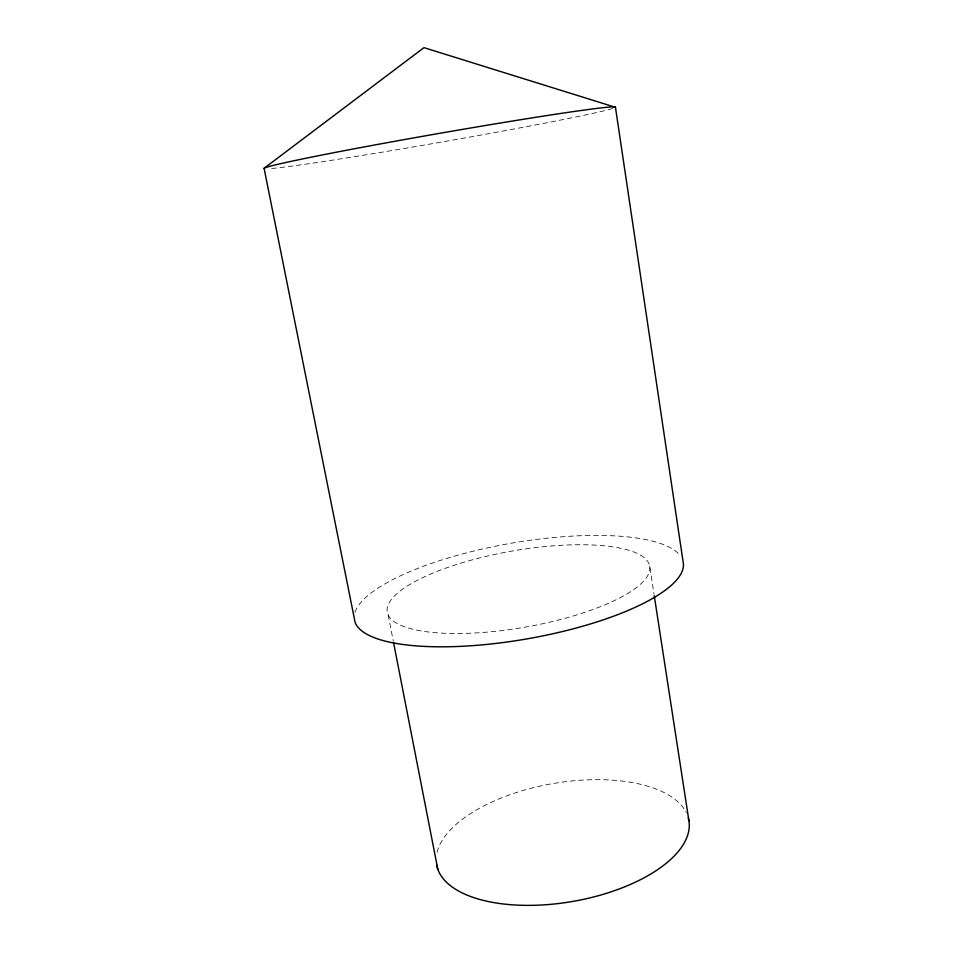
<?xml version="1.0" encoding="UTF-8"?>
<svg xmlns="http://www.w3.org/2000/svg" width="953" height="953" viewBox="0 0 953 953"><rect width="100%" height="100%" fill="white"/><g stroke="black" fill="none" stroke-linecap="round" stroke-linejoin="round"><path stroke-width="0.71" stroke-dasharray="4.76 3.57" d="M388.169 614.935L393.279 641.095M649.72 566.249A133.217 38.596 -9.9 0 1 458.512 633.507A133.217 38.596 -9.9 0 1 447.207 567.619A133.217 38.596 -9.9 0 1 649.72 566.249L654.02 594.207M612.6 108.511A178.449 4.467 -9.9 0 1 444.92 141.473A178.449 4.467 -9.9 0 1 269.02 168.705M354.981 612.398A166.918 48.472 -9.9 0 1 510.189 543.413A166.918 48.472 -9.9 0 1 680.073 555.48M437.034 852.327A128.071 59.765 -9.9 0 1 556.409 782.985A128.071 59.765 -9.9 0 1 686.243 812.599"/><path stroke-width="1.43" d="M264.088 168.288L423.978 47.65L615.459 107.308L683.027 561.353A166.918 48.472 -9.9 0 1 533.525 637.712A166.918 48.472 -9.9 0 1 355.112 622.392L264.088 168.288A178.449 4.467 -9.9 0 1 445.754 132.264A178.449 4.467 -9.9 0 1 615.459 107.308M393.553 642.548L437.808 869.267M654.246 595.673L688.912 820.759M688.304 817.984A128.071 59.765 -9.9 0 1 576.327 900.788A128.071 59.765 -9.9 0 1 436.653 865.133"/></g></svg>
